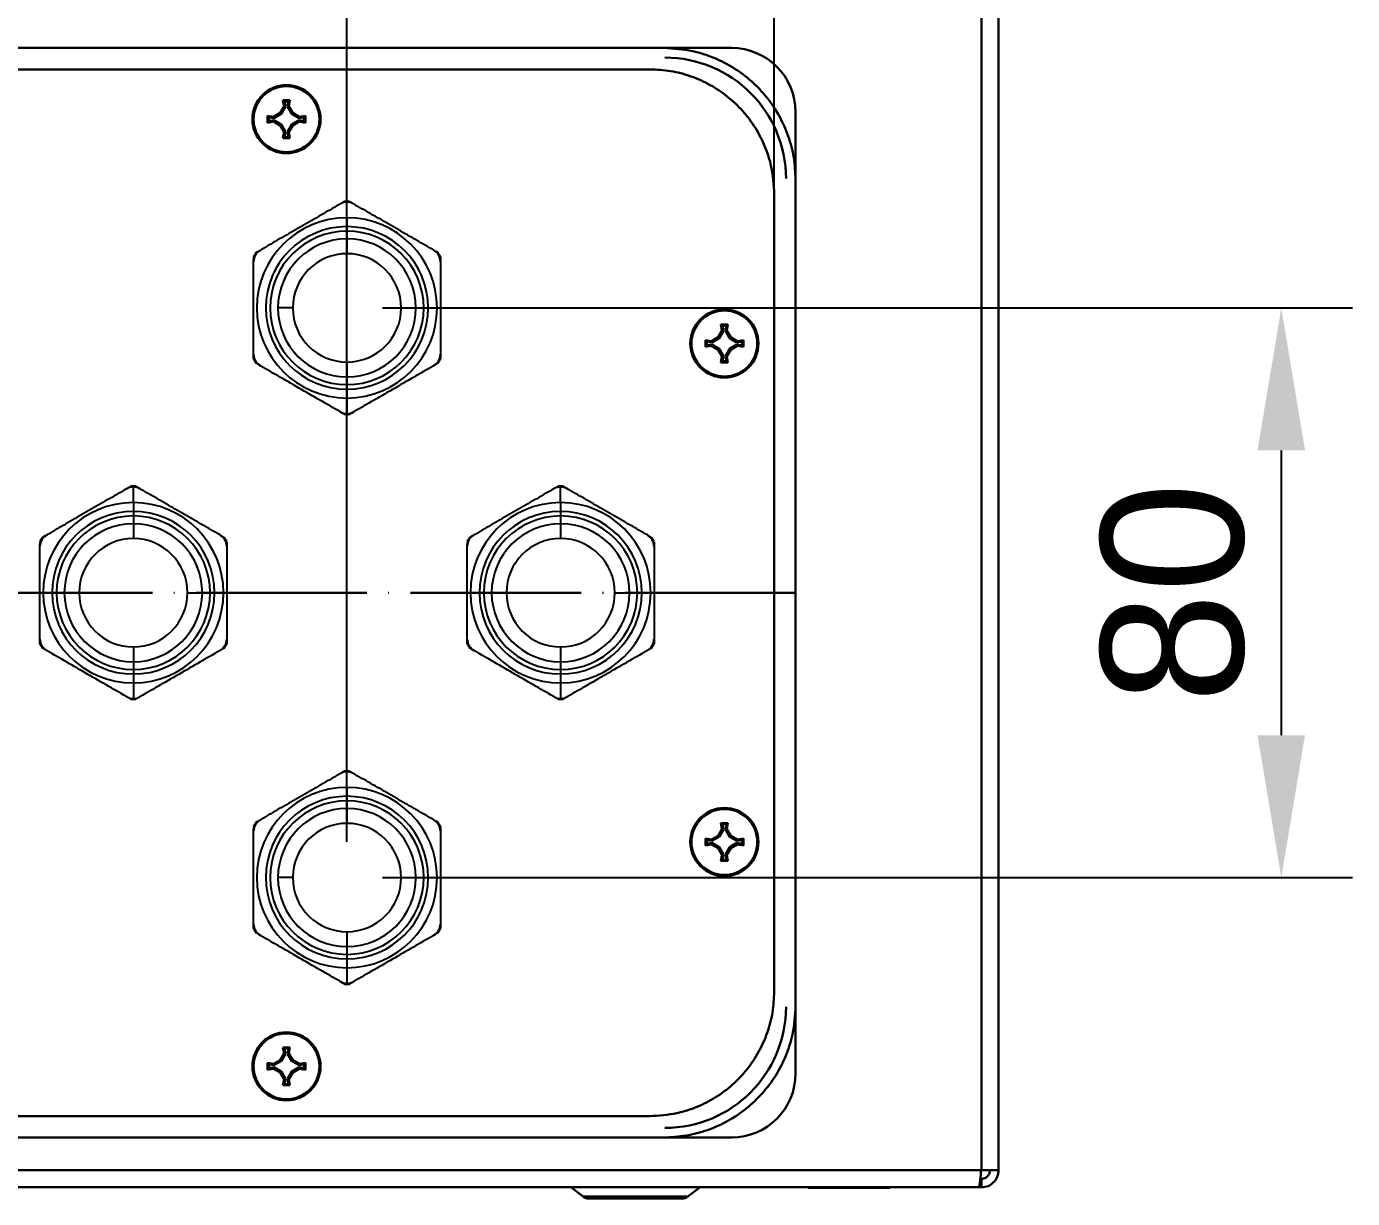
# Model space of a CAD drawing. Header units: millimetres. Extents: x 0 to 53000, y -591 to 24400.
# Drawn here: x 21236.9 to 21423.1, y 1921.4 to 2086 of the extents above; entities that cross this region are included whole.
import ezdxf

# ---------------------------------------------------------------- set-up
doc = ezdxf.new("R2010")
doc.units = ezdxf.units.MM
doc.linetypes.add('ACAD_ISO04W100', pattern=[30, 24, -3, 0, -3])
for name, color, linetype in [('MAIN-1', 7, 'Continuous'), ('MAIN-2', 7, 'Continuous'), ('размеры', 3, 'Continuous')]:
    doc.layers.add(name, color=color, linetype=linetype)
doc.layers.add('Осевые центральные', color=5, linetype='ACAD_ISO04W100', lineweight=30)
doc.layers.add('Основная', color=7, linetype='Continuous', lineweight=30)
doc.styles.get("Standard").update_dxf_attribs({"font": 'arial.ttf'})
doc.dimstyles.new('ISO2', dxfattribs={"dimtxt": 20, "dimasz": 20, "dimexe": 10, "dimexo": 5, "dimgap": 5, "dimtad": 1, "dimdec": 4, "dimdsep": 46, "dimlunit": 6, "dimtxsty": 'Standard', "dimcen": 20, "dimadec": 0, "dimazin": 0, "dimtfac": 1, "dimtdec": 4, "dimtmove": 0, "dimatfit": 3, "dimfxl": 1, "dimtolj": 1, "dimtzin": 0, "dimarcsym": 0})

# ---------------------------------------------------------------- blocks, each defined once
blk = doc.blocks.new('*U186')
at = {"layer": 'MAIN-1'}
for p, q in [((-0.35, 14.95), (-0.64, 14.78)), ((0, 12.66), (0, 14.95)), ((0.35, 14.95), (0.52, 14.85)), ((-3.35, 13.21), (-3.66, 13.03)), ((-3.04, 13.39), (-3.35, 13.21)), ((-2.73, 13.57), (-3.04, 13.39)), ((-2.43, 13.74), (-2.73, 13.57)), ((-2.12, 13.92), (-2.43, 13.74)), ((-1.82, 14.09), (-2.12, 13.92)), ((-1.52, 14.27), (-1.82, 14.09)), ((-1.22, 14.44), (-1.52, 14.27)), ((-0.93, 14.61), (-1.22, 14.44)), ((-0.64, 14.78), (-0.93, 14.61)), ((0.52, 14.85), (0.69, 14.75)), ((0.69, 14.75), (0.87, 14.65)), ((0.87, 14.65), (1.04, 14.54)), ((1.04, 14.54), (1.22, 14.44)), ((1.22, 14.44), (1.39, 14.34)), ((1.39, 14.34), (1.57, 14.24)), ((1.57, 14.24), (1.61, 14.22)), ((1.61, 14.22), (1.64, 14.2)), ((1.64, 14.2), (1.67, 14.18)), ((1.67, 14.18), (1.7, 14.16)), ((1.7, 14.16), (1.74, 14.14)), ((1.74, 14.14), (1.77, 14.12)), ((1.77, 14.12), (1.8, 14.11)), ((2.1, 13.93), (1.8, 14.11)), ((2.41, 13.75), (2.1, 13.93)), ((2.72, 13.58), (2.41, 13.75)), ((3.03, 13.4), (2.72, 13.58)), ((3.34, 13.22), (3.03, 13.4)), ((3.65, 13.04), (3.34, 13.22)), ((3.97, 12.86), (3.65, 13.04)), ((-6.57, 11.35), (-6.9, 11.16)), ((-6.24, 11.54), (-6.57, 11.35)), ((-5.92, 11.73), (-6.24, 11.54)), ((-5.59, 11.92), (-5.92, 11.73)), ((-5.26, 12.11), (-5.59, 11.92)), ((-4.94, 12.29), (-5.26, 12.11)), ((-4.62, 12.48), (-4.94, 12.29)), ((-4.3, 12.67), (-4.62, 12.48)), ((-3.98, 12.85), (-4.3, 12.67)), ((-3.66, 13.03), (-3.98, 12.85)), ((0, 12.66), (0, 7.61)), ((4.28, 12.67), (3.97, 12.86)), ((4.6, 12.49), (4.28, 12.67)), ((4.92, 12.3), (4.6, 12.49)), ((5.24, 12.12), (4.92, 12.3)), ((5.57, 11.93), (5.24, 12.12)), ((5.89, 11.74), (5.57, 11.93)), ((6.22, 11.56), (5.89, 11.74)), ((6.55, 11.37), (6.22, 11.56)), ((6.87, 11.18), (6.55, 11.37)), ((7.2, 10.99), (6.87, 11.18)), ((-10.09, 9.32), (-10.4, 9.14)), ((-9.78, 9.5), (-10.09, 9.32)), ((-9.47, 9.68), (-9.78, 9.5)), ((-9.15, 9.86), (-9.47, 9.68)), ((-8.83, 10.05), (-9.15, 9.86)), ((-8.51, 10.23), (-8.83, 10.05)), ((-8.19, 10.41), (-8.51, 10.23)), ((-7.87, 10.6), (-8.19, 10.41)), ((-7.55, 10.79), (-7.87, 10.6)), ((-7.22, 10.97), (-7.55, 10.79)), ((-6.9, 11.16), (-7.22, 10.97)), ((7.53, 10.8), (7.2, 10.99)), ((7.85, 10.61), (7.53, 10.8)), ((8.18, 10.42), (7.85, 10.61)), ((8.5, 10.24), (8.18, 10.42)), ((8.82, 10.05), (8.5, 10.24)), ((9.14, 9.87), (8.82, 10.05)), ((9.45, 9.69), (9.14, 9.87)), ((9.77, 9.51), (9.45, 9.69)), ((10.08, 9.33), (9.77, 9.51)), ((10.38, 9.15), (10.08, 9.33)), ((-12.77, 7.77), (-12.6, 7.87)), ((-12.6, 7.87), (-12.42, 7.97)), ((-12.42, 7.97), (-12.25, 8.07)), ((-12.25, 8.07), (-12.07, 8.17)), ((-12.07, 8.17), (-11.9, 8.28)), ((-11.9, 8.28), (-11.72, 8.38)), ((-11.72, 8.38), (-11.54, 8.48)), ((-11.54, 8.48), (-11.51, 8.5)), ((-11.51, 8.5), (-11.48, 8.52)), ((-11.48, 8.52), (-11.45, 8.54)), ((-11.45, 8.54), (-11.41, 8.56)), ((-11.41, 8.56), (-11.38, 8.58)), ((-11.38, 8.58), (-11.35, 8.59)), ((-11.35, 8.59), (-11.31, 8.61)), ((-11.01, 8.79), (-11.31, 8.61)), ((-10.71, 8.96), (-11.01, 8.79)), ((-10.4, 9.14), (-10.71, 8.96)), ((10.69, 8.97), (10.38, 9.15)), ((10.99, 8.8), (10.69, 8.97)), ((11.3, 8.62), (10.99, 8.8)), ((11.6, 8.45), (11.3, 8.62)), ((11.89, 8.28), (11.6, 8.45)), ((12.19, 8.11), (11.89, 8.28)), ((12.48, 7.94), (12.19, 8.11)), ((12.77, 7.77), (12.48, 7.94)), ((-13.12, 7.17), (-13.12, 7.12)), ((-13.12, 7.12), (-13.12, 7.06)), ((-13.12, 7.06), (-13.12, 7.01)), ((-13.12, 7.01), (-13.12, 6.95)), ((-13.12, 6.95), (-13.12, 6.9)), ((-13.12, 6.9), (-13.12, 6.84)), ((-13.12, 6.84), (-13.12, 6.78)), ((-13.12, 6.75), (-13.12, 6.78)), ((-13.12, 6.71), (-13.12, 6.75)), ((-13.12, 6.67), (-13.12, 6.71)), ((-13.12, 6.63), (-13.12, 6.67)), ((-13.12, 6.59), (-13.12, 6.63)), ((-13.12, 6.56), (-13.12, 6.59)), ((-13.12, 6.52), (-13.12, 6.56)), ((-13.12, 6.15), (-13.12, 6.52)), ((-13.12, 5.78), (-13.12, 6.15)), ((-13.12, 5.4), (-13.12, 5.78)), ((13.12, 7.17), (13.12, 6.81)), ((13.12, 6.81), (13.12, 6.44)), ((13.12, 6.44), (13.12, 6.07)), ((13.12, 6.07), (13.12, 5.7)), ((13.12, 5.7), (13.12, 5.32)), ((-13.12, 5.02), (-13.12, 5.4)), ((-13.12, 4.64), (-13.12, 5.02)), ((-13.12, 4.25), (-13.12, 4.64)), ((-13.12, 3.86), (-13.12, 4.25)), ((-13.12, 3.47), (-13.12, 3.86)), ((13.12, 5.32), (13.12, 4.94)), ((13.12, 4.94), (13.12, 4.56)), ((13.12, 4.56), (13.12, 4.17)), ((13.12, 4.17), (13.12, 3.79)), ((13.12, 3.79), (13.12, 3.39)), ((-13.12, 3.08), (-13.12, 3.47)), ((-13.12, 2.68), (-13.12, 3.08)), ((-13.12, 2.28), (-13.12, 2.68)), ((-13.12, 1.88), (-13.12, 2.28)), ((-13.12, 1.47), (-13.12, 1.88)), ((13.12, 3.39), (13.12, 3)), ((13.12, 3), (13.12, 2.6)), ((13.12, 2.6), (13.12, 2.2)), ((13.12, 2.2), (13.12, 1.8)), ((-13.12, 1.07), (-13.12, 1.47)), ((-13.12, 0.66), (-13.12, 1.07)), ((-13.12, 0.25), (-13.12, 0.66)), ((-13.12, -0.16), (-13.12, 0.25)), ((13.12, 1.8), (13.12, 1.39)), ((13.12, 1.39), (13.12, 0.98)), ((13.12, 0.98), (13.12, 0.57)), ((13.12, 0.57), (13.12, 0.16)), ((13.12, 0.16), (13.12, -0.25)), ((-13.12, -0.57), (-13.12, -0.16)), ((-13.12, -0.98), (-13.12, -0.57)), ((-13.12, -1.39), (-13.12, -0.98)), ((-13.12, -1.8), (-13.12, -1.39)), ((-13.12, -2.2), (-13.12, -1.8)), ((13.12, -0.25), (13.12, -0.66)), ((13.12, -0.66), (13.12, -1.07)), ((13.12, -1.07), (13.12, -1.47)), ((13.12, -1.47), (13.12, -1.88)), ((-13.12, -2.6), (-13.12, -2.2)), ((-13.12, -3), (-13.12, -2.6)), ((-13.12, -3.39), (-13.12, -3)), ((-13.12, -3.79), (-13.12, -3.39)), ((13.12, -1.88), (13.12, -2.28)), ((13.12, -2.28), (13.12, -2.68)), ((13.12, -2.68), (13.12, -3.08)), ((13.12, -3.08), (13.12, -3.47)), ((13.12, -3.47), (13.12, -3.86)), ((-13.12, -4.17), (-13.12, -3.79)), ((-13.12, -4.56), (-13.12, -4.17)), ((-13.12, -4.94), (-13.12, -4.56)), ((-13.12, -5.32), (-13.12, -4.94)), ((-13.12, -5.7), (-13.12, -5.32)), ((13.12, -3.86), (13.12, -4.25)), ((13.12, -4.25), (13.12, -4.64)), ((13.12, -4.64), (13.12, -5.02)), ((13.12, -5.02), (13.12, -5.4)), ((13.12, -5.4), (13.12, -5.78)), ((-13.12, -6.07), (-13.12, -5.7)), ((-13.12, -6.44), (-13.12, -6.07)), ((-13.12, -6.81), (-13.12, -6.44)), ((-13.12, -7.17), (-13.12, -6.81)), ((13.12, -5.78), (13.12, -6.15)), ((13.12, -6.15), (13.12, -6.52)), ((13.12, -6.52), (13.12, -6.56)), ((13.12, -6.56), (13.12, -6.59)), ((13.12, -6.59), (13.12, -6.63)), ((13.12, -6.63), (13.12, -6.67)), ((13.12, -6.67), (13.12, -6.71)), ((13.12, -6.71), (13.12, -6.75)), ((13.12, -6.75), (13.12, -6.78)), ((13.12, -6.78), (13.12, -6.84)), ((13.12, -6.84), (13.12, -6.9)), ((13.12, -6.9), (13.12, -6.95)), ((13.12, -6.95), (13.12, -7.01)), ((13.12, -7.01), (13.12, -7.06)), ((13.12, -7.06), (13.12, -7.12)), ((13.12, -7.12), (13.12, -7.17)), ((-12.44, -7.96), (-12.77, -7.77)), ((-12.11, -8.16), (-12.44, -7.96)), ((-11.77, -8.35), (-12.11, -8.16)), ((-11.43, -8.55), (-11.77, -8.35)), ((-11.08, -8.75), (-11.43, -8.55)), ((-10.74, -8.95), (-11.08, -8.75)), ((-10.39, -9.15), (-10.74, -8.95)), ((-10.03, -9.35), (-10.39, -9.15)), ((0, -7.61), (0, -12.66)), ((10.39, -9.15), (10.03, -9.35)), ((10.74, -8.95), (10.39, -9.15)), ((11.08, -8.75), (10.74, -8.95)), ((11.43, -8.55), (11.08, -8.75)), ((11.77, -8.35), (11.43, -8.55)), ((12.11, -8.16), (11.77, -8.35)), ((12.44, -7.96), (12.11, -8.16)), ((12.77, -7.77), (12.44, -7.96)), ((-9.68, -9.56), (-10.03, -9.35)), ((-9.32, -9.76), (-9.68, -9.56)), ((-8.96, -9.97), (-9.32, -9.76)), ((-8.6, -10.18), (-8.96, -9.97)), ((-8.23, -10.39), (-8.6, -10.18)), ((-7.86, -10.61), (-8.23, -10.39)), ((-7.49, -10.82), (-7.86, -10.61)), ((-7.12, -11.03), (-7.49, -10.82)), ((-6.75, -11.25), (-7.12, -11.03)), ((7.12, -11.03), (6.75, -11.25)), ((7.49, -10.82), (7.12, -11.03)), ((7.86, -10.61), (7.49, -10.82)), ((8.23, -10.39), (7.86, -10.61)), ((8.6, -10.18), (8.23, -10.39)), ((8.96, -9.97), (8.6, -10.18)), ((9.32, -9.76), (8.96, -9.97)), ((9.68, -9.56), (9.32, -9.76)), ((10.03, -9.35), (9.68, -9.56)), ((-6.37, -11.47), (-6.75, -11.25)), ((-6, -11.68), (-6.37, -11.47)), ((-5.62, -11.9), (-6, -11.68)), ((-5.25, -12.11), (-5.62, -11.9)), ((-4.89, -12.33), (-5.25, -12.11)), ((-4.52, -12.54), (-4.89, -12.33)), ((-4.16, -12.75), (-4.52, -12.54)), ((-3.8, -12.95), (-4.16, -12.75)), ((-3.44, -13.16), (-3.8, -12.95)), ((0, -12.66), (0, -14.95)), ((3.8, -12.95), (3.44, -13.16)), ((4.16, -12.75), (3.8, -12.95)), ((4.52, -12.54), (4.16, -12.75)), ((4.89, -12.33), (4.52, -12.54)), ((5.25, -12.11), (4.89, -12.33)), ((5.62, -11.9), (5.25, -12.11)), ((6, -11.68), (5.62, -11.9)), ((6.37, -11.47), (6, -11.68)), ((6.75, -11.25), (6.37, -11.47)), ((-3.08, -13.37), (-3.44, -13.16)), ((-2.73, -13.57), (-3.08, -13.37)), ((-2.38, -13.77), (-2.73, -13.57)), ((-2.03, -13.97), (-2.38, -13.77)), ((-1.69, -14.17), (-2.03, -13.97)), ((-1.35, -14.37), (-1.69, -14.17)), ((-1.01, -14.56), (-1.35, -14.37)), ((-0.68, -14.76), (-1.01, -14.56)), ((-0.35, -14.95), (-0.68, -14.76)), ((0.68, -14.76), (0.35, -14.95)), ((1.01, -14.56), (0.68, -14.76)), ((1.35, -14.37), (1.01, -14.56)), ((1.69, -14.17), (1.35, -14.37)), ((2.03, -13.97), (1.69, -14.17)), ((2.38, -13.77), (2.03, -13.97)), ((2.73, -13.57), (2.38, -13.77)), ((3.08, -13.37), (2.73, -13.57)), ((3.44, -13.16), (3.08, -13.37))]:
    blk.add_line(p, q, dxfattribs=at)
for radius, start, end in [(14.95, 90, 91.3251), (14.95, 88.6749, 90), (12.66, 90, 270), (12.66, 270, 90), (14.95, 148.6749, 151.325), (7.61, 90, 180), (7.61, 0, 90), (14.95, 28.675, 31.3251), (7.61, 180, 270), (7.61, 270, 0), (14.95, 208.6749, 211.3251), (14.95, 328.6749, 331.3251), (14.95, 268.6749, 270), (14.95, 270, 271.3251)]:
    blk.add_arc((0, 0), radius, start, end, dxfattribs=at)
at = {"layer": 'MAIN-2'}
for p, q in [((-0.35, 14.95), (-0.35, 14.95)), ((0.35, 14.95), (0.35, 14.95)), ((-0.91, 14.62), (-0.91, 14.62)), ((0.91, 14.62), (0.91, 14.62)), ((0, 12.66), (0, 12.66)), ((0, 11.41), (0, 11.41)), ((0, 10.78), (0, 10.78)), ((0, 9.69), (0, 9.69)), ((-12.77, 7.77), (-12.77, 7.77)), ((-12.2, 8.1), (-12.2, 8.1)), ((12.2, 8.1), (12.2, 8.1)), ((12.77, 7.77), (12.77, 7.77)), ((-13.12, 7.17), (-13.12, 7.17)), ((-13.12, 6.52), (-13.12, 6.52)), ((13.12, 7.17), (13.12, 7.17)), ((13.12, 6.52), (13.12, 6.52)), ((-7.61, 0), (-9.69, 0)), ((7.61, 0), (9.69, 0)), ((-13.12, -6.52), (-13.12, -6.52)), ((-13.12, -7.17), (-13.12, -7.17)), ((13.12, -6.52), (13.12, -6.52)), ((13.12, -7.17), (13.12, -7.17)), ((-12.77, -7.77), (-12.77, -7.77)), ((-12.2, -8.1), (-12.2, -8.1)), ((12.2, -8.1), (12.2, -8.1)), ((12.77, -7.77), (12.77, -7.77)), ((0, -9.69), (0, -9.69)), ((0, -10.78), (0, -10.78)), ((0, -11.41), (0, -11.41)), ((0, -12.66), (0, -12.66)), ((-0.91, -14.62), (-0.91, -14.62)), ((0.91, -14.62), (0.91, -14.62)), ((-0.35, -14.95), (-0.35, -14.95)), ((0.35, -14.95), (0.35, -14.95))]:
    blk.add_line(p, q, dxfattribs=at)
for centre, radius, start, end in [((0, 13.04), 1.82, 90, 120), ((0, 13.04), 1.82, 60, 90), ((0, 0), 11.41, 90, 270), ((0, 0), 11.41, 270, 90), ((0, 0), 10.78, 90, 270), ((0, 0), 9.69, 90, 180), ((0, 0), 10.78, 270, 90), ((0, 0), 9.69, 0, 90), ((-11.29, 6.52), 1.82, 120, 180), ((11.29, 6.52), 1.82, 0, 60), ((0, 0), 9.69, 180, 270), ((0, 0), 9.69, 270, 0), ((-11.29, -6.52), 1.82, 180, 240), ((11.29, -6.52), 1.82, 300, 0), ((0, -13.04), 1.82, 240, 270), ((0, -13.04), 1.82, 270, 300)]:
    blk.add_arc(centre, radius, start, end, dxfattribs=at)
blk = doc.blocks.new('*U185')
at = {"layer": 'Основная', "color": 0, "linetype": 'ByBlock', "lineweight": -2, "transparency": 16777216}
for p in [(420, 80), (420, 0)]:
    blk.add_blockref('*U186', p, dxfattribs=at)
blk = doc.blocks.new('*U188')
at = {"layer": 'MAIN-1'}
for p, q in [((-0.35, 14.95), (-0.64, 14.78)), ((0, 12.66), (0, 14.95)), ((0.35, 14.95), (0.52, 14.85)), ((-3.35, 13.21), (-3.66, 13.03)), ((-3.04, 13.39), (-3.35, 13.21)), ((-2.73, 13.57), (-3.04, 13.39)), ((-2.43, 13.74), (-2.73, 13.57)), ((-2.12, 13.92), (-2.43, 13.74)), ((-1.82, 14.09), (-2.12, 13.92)), ((-1.52, 14.27), (-1.82, 14.09)), ((-1.22, 14.44), (-1.52, 14.27)), ((-0.93, 14.61), (-1.22, 14.44)), ((-0.64, 14.78), (-0.93, 14.61)), ((0.52, 14.85), (0.69, 14.75)), ((0.69, 14.75), (0.87, 14.65)), ((0.87, 14.65), (1.04, 14.54)), ((1.04, 14.54), (1.22, 14.44)), ((1.22, 14.44), (1.39, 14.34)), ((1.39, 14.34), (1.57, 14.24)), ((1.57, 14.24), (1.61, 14.22)), ((1.61, 14.22), (1.64, 14.2)), ((1.64, 14.2), (1.67, 14.18)), ((1.67, 14.18), (1.7, 14.16)), ((1.7, 14.16), (1.74, 14.14)), ((1.74, 14.14), (1.77, 14.12)), ((1.77, 14.12), (1.8, 14.11)), ((2.1, 13.93), (1.8, 14.11)), ((2.41, 13.75), (2.1, 13.93)), ((2.72, 13.58), (2.41, 13.75)), ((3.03, 13.4), (2.72, 13.58)), ((3.34, 13.22), (3.03, 13.4)), ((3.65, 13.04), (3.34, 13.22)), ((3.97, 12.86), (3.65, 13.04)), ((-6.57, 11.35), (-6.9, 11.16)), ((-6.24, 11.54), (-6.57, 11.35)), ((-5.92, 11.73), (-6.24, 11.54)), ((-5.59, 11.92), (-5.92, 11.73)), ((-5.26, 12.11), (-5.59, 11.92)), ((-4.94, 12.29), (-5.26, 12.11)), ((-4.62, 12.48), (-4.94, 12.29)), ((-4.3, 12.67), (-4.62, 12.48)), ((-3.98, 12.85), (-4.3, 12.67)), ((-3.66, 13.03), (-3.98, 12.85)), ((0, 12.66), (0, 7.61)), ((4.28, 12.67), (3.97, 12.86)), ((4.6, 12.49), (4.28, 12.67)), ((4.92, 12.3), (4.6, 12.49)), ((5.24, 12.12), (4.92, 12.3)), ((5.57, 11.93), (5.24, 12.12)), ((5.89, 11.74), (5.57, 11.93)), ((6.22, 11.56), (5.89, 11.74)), ((6.55, 11.37), (6.22, 11.56)), ((6.87, 11.18), (6.55, 11.37)), ((7.2, 10.99), (6.87, 11.18)), ((-10.09, 9.32), (-10.4, 9.14)), ((-9.78, 9.5), (-10.09, 9.32)), ((-9.47, 9.68), (-9.78, 9.5)), ((-9.15, 9.86), (-9.47, 9.68)), ((-8.83, 10.05), (-9.15, 9.86)), ((-8.51, 10.23), (-8.83, 10.05)), ((-8.19, 10.41), (-8.51, 10.23)), ((-7.87, 10.6), (-8.19, 10.41)), ((-7.55, 10.79), (-7.87, 10.6)), ((-7.22, 10.97), (-7.55, 10.79)), ((-6.9, 11.16), (-7.22, 10.97)), ((7.53, 10.8), (7.2, 10.99)), ((7.85, 10.61), (7.53, 10.8)), ((8.18, 10.42), (7.85, 10.61)), ((8.5, 10.24), (8.18, 10.42)), ((8.82, 10.05), (8.5, 10.24)), ((9.14, 9.87), (8.82, 10.05)), ((9.45, 9.69), (9.14, 9.87)), ((9.77, 9.51), (9.45, 9.69)), ((10.08, 9.33), (9.77, 9.51)), ((10.38, 9.15), (10.08, 9.33)), ((-12.77, 7.77), (-12.6, 7.87)), ((-12.6, 7.87), (-12.42, 7.97)), ((-12.42, 7.97), (-12.25, 8.07)), ((-12.25, 8.07), (-12.07, 8.17)), ((-12.07, 8.17), (-11.9, 8.28)), ((-11.9, 8.28), (-11.72, 8.38)), ((-11.72, 8.38), (-11.54, 8.48)), ((-11.54, 8.48), (-11.51, 8.5)), ((-11.51, 8.5), (-11.48, 8.52)), ((-11.48, 8.52), (-11.45, 8.54)), ((-11.45, 8.54), (-11.41, 8.56)), ((-11.41, 8.56), (-11.38, 8.58)), ((-11.38, 8.58), (-11.35, 8.59)), ((-11.35, 8.59), (-11.31, 8.61)), ((-11.01, 8.79), (-11.31, 8.61)), ((-10.71, 8.96), (-11.01, 8.79)), ((-10.4, 9.14), (-10.71, 8.96)), ((10.69, 8.97), (10.38, 9.15)), ((10.99, 8.8), (10.69, 8.97)), ((11.3, 8.62), (10.99, 8.8)), ((11.6, 8.45), (11.3, 8.62)), ((11.89, 8.28), (11.6, 8.45)), ((12.19, 8.11), (11.89, 8.28)), ((12.48, 7.94), (12.19, 8.11)), ((12.77, 7.77), (12.48, 7.94)), ((-13.12, 7.17), (-13.12, 7.12)), ((-13.12, 7.12), (-13.12, 7.06)), ((-13.12, 7.06), (-13.12, 7.01)), ((-13.12, 7.01), (-13.12, 6.95)), ((-13.12, 6.95), (-13.12, 6.9)), ((-13.12, 6.9), (-13.12, 6.84)), ((-13.12, 6.84), (-13.12, 6.78)), ((-13.12, 6.75), (-13.12, 6.78)), ((-13.12, 6.71), (-13.12, 6.75)), ((-13.12, 6.67), (-13.12, 6.71)), ((-13.12, 6.63), (-13.12, 6.67)), ((-13.12, 6.59), (-13.12, 6.63)), ((-13.12, 6.56), (-13.12, 6.59)), ((-13.12, 6.52), (-13.12, 6.56)), ((-13.12, 6.15), (-13.12, 6.52)), ((-13.12, 5.78), (-13.12, 6.15)), ((-13.12, 5.4), (-13.12, 5.78)), ((13.12, 7.17), (13.12, 6.81)), ((13.12, 6.81), (13.12, 6.44)), ((13.12, 6.44), (13.12, 6.07)), ((13.12, 6.07), (13.12, 5.7)), ((13.12, 5.7), (13.12, 5.32)), ((-13.12, 5.02), (-13.12, 5.4)), ((-13.12, 4.64), (-13.12, 5.02)), ((-13.12, 4.25), (-13.12, 4.64)), ((-13.12, 3.86), (-13.12, 4.25)), ((-13.12, 3.47), (-13.12, 3.86)), ((13.12, 5.32), (13.12, 4.94)), ((13.12, 4.94), (13.12, 4.56)), ((13.12, 4.56), (13.12, 4.17)), ((13.12, 4.17), (13.12, 3.79)), ((13.12, 3.79), (13.12, 3.39)), ((-13.12, 3.08), (-13.12, 3.47)), ((-13.12, 2.68), (-13.12, 3.08)), ((-13.12, 2.28), (-13.12, 2.68)), ((-13.12, 1.88), (-13.12, 2.28)), ((-13.12, 1.47), (-13.12, 1.88)), ((13.12, 3.39), (13.12, 3)), ((13.12, 3), (13.12, 2.6)), ((13.12, 2.6), (13.12, 2.2)), ((13.12, 2.2), (13.12, 1.8)), ((-13.12, 1.07), (-13.12, 1.47)), ((-13.12, 0.66), (-13.12, 1.07)), ((-13.12, 0.25), (-13.12, 0.66)), ((-13.12, -0.16), (-13.12, 0.25)), ((13.12, 1.8), (13.12, 1.39)), ((13.12, 1.39), (13.12, 0.98)), ((13.12, 0.98), (13.12, 0.57)), ((13.12, 0.57), (13.12, 0.16)), ((13.12, 0.16), (13.12, -0.25)), ((-13.12, -0.57), (-13.12, -0.16)), ((-13.12, -0.98), (-13.12, -0.57)), ((-13.12, -1.39), (-13.12, -0.98)), ((-13.12, -1.8), (-13.12, -1.39)), ((-13.12, -2.2), (-13.12, -1.8)), ((13.12, -0.25), (13.12, -0.66)), ((13.12, -0.66), (13.12, -1.07)), ((13.12, -1.07), (13.12, -1.47)), ((13.12, -1.47), (13.12, -1.88)), ((-13.12, -2.6), (-13.12, -2.2)), ((-13.12, -3), (-13.12, -2.6)), ((-13.12, -3.39), (-13.12, -3)), ((-13.12, -3.79), (-13.12, -3.39)), ((13.12, -1.88), (13.12, -2.28)), ((13.12, -2.28), (13.12, -2.68)), ((13.12, -2.68), (13.12, -3.08)), ((13.12, -3.08), (13.12, -3.47)), ((13.12, -3.47), (13.12, -3.86)), ((-13.12, -4.17), (-13.12, -3.79)), ((-13.12, -4.56), (-13.12, -4.17)), ((-13.12, -4.94), (-13.12, -4.56)), ((-13.12, -5.32), (-13.12, -4.94)), ((-13.12, -5.7), (-13.12, -5.32)), ((13.12, -3.86), (13.12, -4.25)), ((13.12, -4.25), (13.12, -4.64)), ((13.12, -4.64), (13.12, -5.02)), ((13.12, -5.02), (13.12, -5.4)), ((13.12, -5.4), (13.12, -5.78)), ((-13.12, -6.07), (-13.12, -5.7)), ((-13.12, -6.44), (-13.12, -6.07)), ((-13.12, -6.81), (-13.12, -6.44)), ((-13.12, -7.17), (-13.12, -6.81)), ((13.12, -5.78), (13.12, -6.15)), ((13.12, -6.15), (13.12, -6.52)), ((13.12, -6.52), (13.12, -6.56)), ((13.12, -6.56), (13.12, -6.59)), ((13.12, -6.59), (13.12, -6.63)), ((13.12, -6.63), (13.12, -6.67)), ((13.12, -6.67), (13.12, -6.71)), ((13.12, -6.71), (13.12, -6.75)), ((13.12, -6.75), (13.12, -6.78)), ((13.12, -6.78), (13.12, -6.84)), ((13.12, -6.84), (13.12, -6.9)), ((13.12, -6.9), (13.12, -6.95)), ((13.12, -6.95), (13.12, -7.01)), ((13.12, -7.01), (13.12, -7.06)), ((13.12, -7.06), (13.12, -7.12)), ((13.12, -7.12), (13.12, -7.17)), ((-12.44, -7.96), (-12.77, -7.77)), ((-12.11, -8.16), (-12.44, -7.96)), ((-11.77, -8.35), (-12.11, -8.16)), ((-11.43, -8.55), (-11.77, -8.35)), ((-11.08, -8.75), (-11.43, -8.55)), ((-10.74, -8.95), (-11.08, -8.75)), ((-10.39, -9.15), (-10.74, -8.95)), ((-10.03, -9.35), (-10.39, -9.15)), ((0, -7.61), (0, -12.66)), ((10.39, -9.15), (10.03, -9.35)), ((10.74, -8.95), (10.39, -9.15)), ((11.08, -8.75), (10.74, -8.95)), ((11.43, -8.55), (11.08, -8.75)), ((11.77, -8.35), (11.43, -8.55)), ((12.11, -8.16), (11.77, -8.35)), ((12.44, -7.96), (12.11, -8.16)), ((12.77, -7.77), (12.44, -7.96)), ((-9.68, -9.56), (-10.03, -9.35)), ((-9.32, -9.76), (-9.68, -9.56)), ((-8.96, -9.97), (-9.32, -9.76)), ((-8.6, -10.18), (-8.96, -9.97)), ((-8.23, -10.39), (-8.6, -10.18)), ((-7.86, -10.61), (-8.23, -10.39)), ((-7.49, -10.82), (-7.86, -10.61)), ((-7.12, -11.03), (-7.49, -10.82)), ((-6.75, -11.25), (-7.12, -11.03)), ((7.12, -11.03), (6.75, -11.25)), ((7.49, -10.82), (7.12, -11.03)), ((7.86, -10.61), (7.49, -10.82)), ((8.23, -10.39), (7.86, -10.61)), ((8.6, -10.18), (8.23, -10.39)), ((8.96, -9.97), (8.6, -10.18)), ((9.32, -9.76), (8.96, -9.97)), ((9.68, -9.56), (9.32, -9.76)), ((10.03, -9.35), (9.68, -9.56)), ((-6.37, -11.47), (-6.75, -11.25)), ((-6, -11.68), (-6.37, -11.47)), ((-5.62, -11.9), (-6, -11.68)), ((-5.25, -12.11), (-5.62, -11.9)), ((-4.89, -12.33), (-5.25, -12.11)), ((-4.52, -12.54), (-4.89, -12.33)), ((-4.16, -12.75), (-4.52, -12.54)), ((-3.8, -12.95), (-4.16, -12.75)), ((-3.44, -13.16), (-3.8, -12.95)), ((0, -12.66), (0, -14.95)), ((3.8, -12.95), (3.44, -13.16)), ((4.16, -12.75), (3.8, -12.95)), ((4.52, -12.54), (4.16, -12.75)), ((4.89, -12.33), (4.52, -12.54)), ((5.25, -12.11), (4.89, -12.33)), ((5.62, -11.9), (5.25, -12.11)), ((6, -11.68), (5.62, -11.9)), ((6.37, -11.47), (6, -11.68)), ((6.75, -11.25), (6.37, -11.47)), ((-3.08, -13.37), (-3.44, -13.16)), ((-2.73, -13.57), (-3.08, -13.37)), ((-2.38, -13.77), (-2.73, -13.57)), ((-2.03, -13.97), (-2.38, -13.77)), ((-1.69, -14.17), (-2.03, -13.97)), ((-1.35, -14.37), (-1.69, -14.17)), ((-1.01, -14.56), (-1.35, -14.37)), ((-0.68, -14.76), (-1.01, -14.56)), ((-0.35, -14.95), (-0.68, -14.76)), ((0.68, -14.76), (0.35, -14.95)), ((1.01, -14.56), (0.68, -14.76)), ((1.35, -14.37), (1.01, -14.56)), ((1.69, -14.17), (1.35, -14.37)), ((2.03, -13.97), (1.69, -14.17)), ((2.38, -13.77), (2.03, -13.97)), ((2.73, -13.57), (2.38, -13.77)), ((3.08, -13.37), (2.73, -13.57)), ((3.44, -13.16), (3.08, -13.37))]:
    blk.add_line(p, q, dxfattribs=at)
for radius, start, end in [(14.95, 90, 91.3251), (14.95, 88.6749, 90), (12.66, 90, 270), (12.66, 270, 90), (14.95, 148.6749, 151.325), (7.61, 90, 180), (7.61, 0, 90), (14.95, 28.675, 31.3251), (7.61, 180, 270), (7.61, 270, 0), (14.95, 208.6749, 211.3251), (14.95, 328.6749, 331.3251), (14.95, 268.6749, 270), (14.95, 270, 271.3251)]:
    blk.add_arc((0, 0), radius, start, end, dxfattribs=at)
at = {"layer": 'MAIN-2'}
for p, q in [((-0.35, 14.95), (-0.35, 14.95)), ((0.35, 14.95), (0.35, 14.95)), ((-0.91, 14.62), (-0.91, 14.62)), ((0.91, 14.62), (0.91, 14.62)), ((0, 12.66), (0, 12.66)), ((0, 11.41), (0, 11.41)), ((0, 10.78), (0, 10.78)), ((0, 9.69), (0, 9.69)), ((-12.77, 7.77), (-12.77, 7.77)), ((-12.2, 8.1), (-12.2, 8.1)), ((12.2, 8.1), (12.2, 8.1)), ((12.77, 7.77), (12.77, 7.77)), ((-13.12, 7.17), (-13.12, 7.17)), ((-13.12, 6.52), (-13.12, 6.52)), ((13.12, 7.17), (13.12, 7.17)), ((13.12, 6.52), (13.12, 6.52)), ((-7.61, 0), (-9.69, 0)), ((7.61, 0), (9.69, 0)), ((-13.12, -6.52), (-13.12, -6.52)), ((-13.12, -7.17), (-13.12, -7.17)), ((13.12, -6.52), (13.12, -6.52)), ((13.12, -7.17), (13.12, -7.17)), ((-12.77, -7.77), (-12.77, -7.77)), ((-12.2, -8.1), (-12.2, -8.1)), ((12.2, -8.1), (12.2, -8.1)), ((12.77, -7.77), (12.77, -7.77)), ((0, -9.69), (0, -9.69)), ((0, -10.78), (0, -10.78)), ((0, -11.41), (0, -11.41)), ((0, -12.66), (0, -12.66)), ((-0.91, -14.62), (-0.91, -14.62)), ((0.91, -14.62), (0.91, -14.62)), ((-0.35, -14.95), (-0.35, -14.95)), ((0.35, -14.95), (0.35, -14.95))]:
    blk.add_line(p, q, dxfattribs=at)
for centre, radius, start, end in [((0, 13.04), 1.82, 90, 120), ((0, 13.04), 1.82, 60, 90), ((0, 0), 11.41, 90, 270), ((0, 0), 11.41, 270, 90), ((0, 0), 10.78, 90, 270), ((0, 0), 9.69, 90, 180), ((0, 0), 10.78, 270, 90), ((0, 0), 9.69, 0, 90), ((-11.29, 6.52), 1.82, 120, 180), ((11.29, 6.52), 1.82, 0, 60), ((0, 0), 9.69, 180, 270), ((0, 0), 9.69, 270, 0), ((-11.29, -6.52), 1.82, 180, 240), ((11.29, -6.52), 1.82, 300, 0), ((0, -13.04), 1.82, 240, 270), ((0, -13.04), 1.82, 270, 300)]:
    blk.add_arc(centre, radius, start, end, dxfattribs=at)
blk = doc.blocks.new('*U187')
at = {"layer": 'Основная', "color": 0, "linetype": 'ByBlock', "lineweight": -2, "transparency": 16777216}
for p in [(420, 0), (480, 0)]:
    blk.add_blockref('*U188', p, dxfattribs=at)
blk = doc.blocks.new('*D260')
at = {"layer": 'Defpoints', "color": 0, "transparency": 16777216}
for p in [(21281.91, 2118.44), (21221.91, 1966.5), (21281.91, 1966.5)]:
    blk.add_point(p, dxfattribs=at)
at = {"layer": 'размеры', "color": 0, "lineweight": -2, "transparency": 16777216}
for p, q in [((21221.91, 1971.5), (21221.91, 2128.44)), ((21281.91, 1971.5), (21281.91, 2128.44)), ((21241.91, 2118.44), (21261.91, 2118.44))]:
    blk.add_line(p, q, dxfattribs=at)
at = {"layer": 'размеры', "color": 0, "transparency": 16777216}
for points in [[(21241.91, 2121.77), (21241.91, 2115.1), (21221.91, 2118.44)], [(21261.91, 2121.77), (21261.91, 2115.1), (21281.91, 2118.44)]]:
    blk.add_solid(points, dxfattribs=at)
at = {"layer": 'размеры', "color": 0, "transparency": 16777216, "insert": (21251.91, 2133.65), "char_height": 20, "attachment_point": 5}
blk.add_mtext('\\A1;60', dxfattribs=at)
blk = doc.blocks.new('*D261')
at = {"layer": 'Defpoints', "color": 0, "transparency": 16777216}
for p in [(21341.91, 2118.44), (21281.91, 1966.5), (21341.91, 1966.5)]:
    blk.add_point(p, dxfattribs=at)
at = {"layer": 'размеры', "color": 0, "lineweight": -2, "transparency": 16777216}
for p, q in [((21281.91, 1971.5), (21281.91, 2128.44)), ((21341.91, 1971.5), (21341.91, 2128.44)), ((21301.91, 2118.44), (21321.91, 2118.44))]:
    blk.add_line(p, q, dxfattribs=at)
at = {"layer": 'размеры', "color": 0, "transparency": 16777216}
for points in [[(21301.91, 2121.77), (21301.91, 2115.1), (21281.91, 2118.44)], [(21321.91, 2121.77), (21321.91, 2115.1), (21341.91, 2118.44)]]:
    blk.add_solid(points, dxfattribs=at)
at = {"layer": 'размеры', "color": 0, "transparency": 16777216, "insert": (21311.91, 2133.65), "char_height": 20, "attachment_point": 5}
blk.add_mtext('\\A1;60', dxfattribs=at)
blk = doc.blocks.new('*D265')
at = {"layer": 'Defpoints', "color": 0, "transparency": 16777216}
for p in [(21281.91, 2046.5), (21281.91, 1966.5), (21413.11, 1966.5)]:
    blk.add_point(p, dxfattribs=at)
at = {"layer": 'размеры', "color": 0, "lineweight": -2, "transparency": 16777216}
for p, q in [((21286.91, 2046.5), (21423.11, 2046.5)), ((21413.11, 2026.5), (21413.11, 1986.5)), ((21286.91, 1966.5), (21423.11, 1966.5))]:
    blk.add_line(p, q, dxfattribs=at)
at = {"layer": 'размеры', "color": 0, "transparency": 16777216}
for points in [[(21409.77, 2026.5), (21416.44, 2026.5), (21413.11, 2046.5)], [(21409.77, 1986.5), (21416.44, 1986.5), (21413.11, 1966.5)]]:
    blk.add_solid(points, dxfattribs=at)
at = {"layer": 'размеры', "color": 0, "transparency": 16777216, "insert": (21397.9, 2006.5), "char_height": 20, "attachment_point": 5, "rotation": 90}
blk.add_mtext('\\A1;80', dxfattribs=at)

msp = doc.modelspace()

# ---------------------------------------------------------------- linework, layer by layer
at = {"layer": 'Осевые центральные'}
msp.add_line((21344.91086, 2006.50331), (20801.91088, 2006.50331), dxfattribs=at)
at = {"layer": 'Основная', "linetype": 'Continuous'}
for p, q in [((21371.01087, 2195.60332), (21371.01087, 1925.40331)), ((21373.41088, 1925.40331), (21373.41088, 2195.60332)), ((21326.41086, 2083.00332), (20820.41088, 2083.00332)), ((21326.41086, 2083.00332), (21335.91086, 2083.00332)), ((20822.41089, 2080.00332), (21324.41086, 2080.00332)), ((21272.53011, 2073.88408), (21273.07056, 2074.80007)), ((21273.27253, 2074.76684), (21272.67768, 2073.73651)), ((21272.92122, 2075.66203), (21273.41088, 2075.66337)), ((21273.07056, 2074.80007), (21272.92122, 2075.66203)), ((21273.12729, 2075.49311), (21272.92122, 2075.66203)), ((21273.27253, 2074.76684), (21273.07056, 2074.80007)), ((21273.12729, 2075.49311), (21273.27253, 2074.76684)), ((21273.69446, 2075.49311), (21273.12729, 2075.49311)), ((21273.41088, 2075.66337), (21273.90051, 2075.66203)), ((21273.5492, 2074.76684), (21273.69446, 2075.49311)), ((21273.5492, 2074.76684), (21273.75119, 2074.80007)), ((21274.14407, 2073.73651), (21273.5492, 2074.76684)), ((21273.69446, 2075.49311), (21273.90051, 2075.66203)), ((21273.90051, 2075.66203), (21273.75119, 2074.80007)), ((21273.75119, 2074.80007), (21274.29164, 2073.88408)), ((21270.75215, 2073.49296), (21271.61411, 2073.34362)), ((21270.75215, 2072.51367), (21270.75215, 2073.49296)), ((21270.92109, 2073.2869), (21270.75215, 2073.49296)), ((21270.75215, 2072.51367), (21270.92109, 2072.71973)), ((21271.61411, 2072.66301), (21270.75215, 2072.51367)), ((21271.64735, 2073.14165), (21270.92109, 2073.2869)), ((21270.92109, 2073.2869), (21270.92109, 2072.71973)), ((21270.92109, 2072.71973), (21271.64735, 2072.86498)), ((21271.61411, 2073.34362), (21272.53011, 2073.88408)), ((21271.64735, 2073.14165), (21271.61411, 2073.34362)), ((21271.61411, 2072.66301), (21271.64735, 2072.86498)), ((21272.53011, 2072.12255), (21271.61411, 2072.66301)), ((21272.67768, 2073.73651), (21271.64735, 2073.14165)), ((21271.64735, 2072.86498), (21272.67768, 2072.27012)), ((21272.67768, 2073.73651), (21272.53011, 2073.88408)), ((21274.29164, 2073.88408), (21274.14407, 2073.73651)), ((21275.1744, 2073.14165), (21274.14407, 2073.73651)), ((21274.14407, 2072.27012), (21275.1744, 2072.86498)), ((21274.29164, 2073.88408), (21275.20763, 2073.34362)), ((21275.20763, 2072.66301), (21274.29164, 2072.12255)), ((21275.20763, 2073.34362), (21275.1744, 2073.14165)), ((21275.90067, 2073.2869), (21275.1744, 2073.14165)), ((21275.1744, 2072.86498), (21275.20763, 2072.66301)), ((21275.1744, 2072.86498), (21275.90067, 2072.71973)), ((21275.20763, 2073.34362), (21276.06959, 2073.49296)), ((21276.06959, 2072.51367), (21275.20763, 2072.66301)), ((21276.06959, 2073.49296), (21275.90067, 2073.2869)), ((21275.90067, 2072.71973), (21275.90067, 2073.2869)), ((21275.90067, 2072.71973), (21276.06959, 2072.51367)), ((21276.06959, 2073.49296), (21276.06959, 2072.51367)), ((21344.91086, 2064.50332), (21344.91086, 2074.00332)), ((21272.53011, 2072.12255), (21272.67768, 2072.27012)), ((21273.07056, 2071.20656), (21272.53011, 2072.12255)), ((21272.67768, 2072.27012), (21273.27253, 2071.23979)), ((21272.92122, 2070.3446), (21273.07056, 2071.20656)), ((21273.12729, 2070.51352), (21272.92122, 2070.3446)), ((21273.27253, 2071.23979), (21273.07056, 2071.20656)), ((21273.27253, 2071.23979), (21273.12729, 2070.51352)), ((21273.12729, 2070.51352), (21273.69446, 2070.51352)), ((21273.5492, 2071.23979), (21274.14407, 2072.27012)), ((21273.5492, 2071.23979), (21273.75119, 2071.20656)), ((21273.69446, 2070.51352), (21273.5492, 2071.23979)), ((21273.90051, 2070.3446), (21273.69446, 2070.51352)), ((21274.29164, 2072.12255), (21273.75119, 2071.20656)), ((21273.75119, 2071.20656), (21273.90051, 2070.3446)), ((21274.14407, 2072.27012), (21274.29164, 2072.12255)), ((21273.41088, 2070.34326), (21272.92122, 2070.3446)), ((21273.90051, 2070.3446), (21273.41088, 2070.34326)), ((21344.91086, 1948.50331), (21344.91086, 2064.50332)), ((21341.91087, 2062.50331), (21341.91087, 1950.50332)), ((21334.0301, 2042.38408), (21334.57056, 2043.30008)), ((21334.77253, 2043.26684), (21334.17768, 2042.23651)), ((21334.42122, 2044.16203), (21334.91087, 2044.16337)), ((21334.57056, 2043.30008), (21334.42122, 2044.16203)), ((21334.42122, 2044.16203), (21334.62728, 2043.99311)), ((21334.77253, 2043.26684), (21334.57056, 2043.30008)), ((21334.62728, 2043.99311), (21334.77253, 2043.26684)), ((21335.19447, 2043.99311), (21334.62728, 2043.99311)), ((21334.91087, 2044.16337), (21335.40053, 2044.16203)), ((21335.04922, 2043.26684), (21335.19447, 2043.99311)), ((21335.04922, 2043.26684), (21335.25119, 2043.30008)), ((21335.64407, 2042.23651), (21335.04922, 2043.26684)), ((21335.19447, 2043.99311), (21335.40053, 2044.16203)), ((21335.40053, 2044.16203), (21335.25119, 2043.30008)), ((21335.25119, 2043.30008), (21335.79165, 2042.38408)), ((21332.25215, 2041.99296), (21333.11412, 2041.84362)), ((21332.25215, 2041.01367), (21332.25215, 2041.99296)), ((21332.42107, 2041.7869), (21332.25215, 2041.99296)), ((21332.25215, 2041.01367), (21332.42107, 2041.21973)), ((21333.11412, 2041.16301), (21332.25215, 2041.01367)), ((21333.14735, 2041.64165), (21332.42107, 2041.7869)), ((21332.42107, 2041.7869), (21332.42107, 2041.21973)), ((21332.42107, 2041.21973), (21333.14735, 2041.36498)), ((21333.11412, 2041.84362), (21334.0301, 2042.38408)), ((21333.14735, 2041.64165), (21333.11412, 2041.84362)), ((21333.11412, 2041.16301), (21333.14735, 2041.36498)), ((21334.0301, 2040.62255), (21333.11412, 2041.16301)), ((21334.17768, 2042.23651), (21333.14735, 2041.64165)), ((21333.14735, 2041.36498), (21334.17768, 2040.77012)), ((21334.17768, 2042.23651), (21334.0301, 2042.38408)), ((21334.0301, 2040.62255), (21334.17768, 2040.77012)), ((21334.17768, 2040.77012), (21334.77253, 2039.73979)), ((21335.04922, 2039.73979), (21335.64407, 2040.77012)), ((21335.79165, 2042.38408), (21335.64407, 2042.23651)), ((21336.6744, 2041.64165), (21335.64407, 2042.23651)), ((21335.64407, 2040.77012), (21336.6744, 2041.36498)), ((21335.64407, 2040.77012), (21335.79165, 2040.62255)), ((21335.79165, 2042.38408), (21336.70763, 2041.84362)), ((21336.70763, 2041.16301), (21335.79165, 2040.62255)), ((21336.70763, 2041.84362), (21336.6744, 2041.64165)), ((21337.40068, 2041.7869), (21336.6744, 2041.64165)), ((21336.6744, 2041.36498), (21336.70763, 2041.16301)), ((21336.6744, 2041.36498), (21337.40068, 2041.21973)), ((21336.70763, 2041.84362), (21337.5696, 2041.99296)), ((21337.5696, 2041.01367), (21336.70763, 2041.16301)), ((21337.5696, 2041.99296), (21337.40068, 2041.7869)), ((21337.40068, 2041.21973), (21337.40068, 2041.7869)), ((21337.40068, 2041.21973), (21337.5696, 2041.01367)), ((21337.5696, 2041.99296), (21337.5696, 2041.01367)), ((21334.57056, 2039.70656), (21334.0301, 2040.62255)), ((21334.42122, 2038.8446), (21334.57056, 2039.70656)), ((21334.62728, 2039.01352), (21334.42122, 2038.8446)), ((21334.77253, 2039.73979), (21334.57056, 2039.70656)), ((21334.77253, 2039.73979), (21334.62728, 2039.01352)), ((21334.62728, 2039.01352), (21335.19447, 2039.01352)), ((21335.04922, 2039.73979), (21335.25119, 2039.70656)), ((21335.19447, 2039.01352), (21335.04922, 2039.73979)), ((21335.19447, 2039.01352), (21335.40053, 2038.8446)), ((21335.79165, 2040.62255), (21335.25119, 2039.70656)), ((21335.25119, 2039.70656), (21335.40053, 2038.8446)), ((21334.91087, 2038.84326), (21334.42122, 2038.8446)), ((21335.40053, 2038.8446), (21334.91087, 2038.84326)), ((21334.42122, 1974.16203), (21334.91087, 1974.16337)), ((21334.57056, 1973.30007), (21334.42122, 1974.16203)), ((21334.62728, 1973.9931), (21334.42122, 1974.16203)), ((21334.62728, 1973.9931), (21334.77253, 1973.26684)), ((21335.19447, 1973.9931), (21334.62728, 1973.9931)), ((21334.91087, 1974.16337), (21335.40053, 1974.16203)), ((21335.04922, 1973.26684), (21335.19447, 1973.9931)), ((21335.19447, 1973.9931), (21335.40053, 1974.16203)), ((21335.40053, 1974.16203), (21335.25119, 1973.30007)), ((21332.25215, 1971.99296), (21333.11412, 1971.84363)), ((21332.25215, 1971.01367), (21332.25215, 1971.99296)), ((21332.42107, 1971.7869), (21332.25215, 1971.99296)), ((21333.11412, 1971.84363), (21334.0301, 1972.38408)), ((21333.14735, 1971.64165), (21333.11412, 1971.84363)), ((21334.17768, 1972.23651), (21333.14735, 1971.64165)), ((21334.0301, 1972.38408), (21334.57056, 1973.30007)), ((21334.17768, 1972.23651), (21334.0301, 1972.38408)), ((21334.77253, 1973.26684), (21334.17768, 1972.23651)), ((21334.77253, 1973.26684), (21334.57056, 1973.30007)), ((21335.04922, 1973.26684), (21335.25119, 1973.30007)), ((21335.64407, 1972.23651), (21335.04922, 1973.26684)), ((21335.25119, 1973.30007), (21335.79165, 1972.38408)), ((21335.79165, 1972.38408), (21335.64407, 1972.23651)), ((21336.6744, 1971.64165), (21335.64407, 1972.23651)), ((21335.79165, 1972.38408), (21336.70763, 1971.84363)), ((21336.70763, 1971.84363), (21336.6744, 1971.64165)), ((21336.70763, 1971.84363), (21337.5696, 1971.99296)), ((21337.5696, 1971.99296), (21337.40068, 1971.7869)), ((21337.5696, 1971.99296), (21337.5696, 1971.01367)), ((21332.25215, 1971.01367), (21332.42107, 1971.21973)), ((21333.11412, 1971.16301), (21332.25215, 1971.01367)), ((21333.14735, 1971.64165), (21332.42107, 1971.7869)), ((21332.42107, 1971.7869), (21332.42107, 1971.21973)), ((21332.42107, 1971.21973), (21333.14735, 1971.36498)), ((21333.11412, 1971.16301), (21333.14735, 1971.36498)), ((21334.0301, 1970.62255), (21333.11412, 1971.16301)), ((21333.14735, 1971.36498), (21334.17768, 1970.77012)), ((21334.0301, 1970.62255), (21334.17768, 1970.77012)), ((21334.57056, 1969.70655), (21334.0301, 1970.62255)), ((21334.17768, 1970.77012), (21334.77253, 1969.73979)), ((21335.04922, 1969.73979), (21335.64407, 1970.77012)), ((21335.79165, 1970.62255), (21335.25119, 1969.70655)), ((21335.64407, 1970.77012), (21336.6744, 1971.36498)), ((21335.64407, 1970.77012), (21335.79165, 1970.62255)), ((21336.70763, 1971.16301), (21335.79165, 1970.62255)), ((21337.40068, 1971.7869), (21336.6744, 1971.64165)), ((21336.6744, 1971.36498), (21336.70763, 1971.16301)), ((21336.6744, 1971.36498), (21337.40068, 1971.21973)), ((21337.5696, 1971.01367), (21336.70763, 1971.16301)), ((21337.40068, 1971.21973), (21337.40068, 1971.7869)), ((21337.40068, 1971.21973), (21337.5696, 1971.01367)), ((21334.42122, 1968.8446), (21334.57056, 1969.70655)), ((21334.62728, 1969.01352), (21334.42122, 1968.8446)), ((21334.91087, 1968.84325), (21334.42122, 1968.8446)), ((21334.77253, 1969.73979), (21334.57056, 1969.70655)), ((21334.77253, 1969.73979), (21334.62728, 1969.01352)), ((21334.62728, 1969.01352), (21335.19447, 1969.01352)), ((21335.40053, 1968.8446), (21334.91087, 1968.84325)), ((21335.04922, 1969.73979), (21335.25119, 1969.70655)), ((21335.19447, 1969.01352), (21335.04922, 1969.73979)), ((21335.40053, 1968.8446), (21335.19447, 1969.01352)), ((21335.25119, 1969.70655), (21335.40053, 1968.8446)), ((21344.91086, 1948.50331), (21344.91086, 1939.00331)), ((21272.92122, 1942.66203), (21273.41088, 1942.66337)), ((21273.07056, 1941.80008), (21272.92122, 1942.66203)), ((21273.12729, 1942.49311), (21272.92122, 1942.66203)), ((21273.12729, 1942.49311), (21273.27253, 1941.76684)), ((21273.69446, 1942.49311), (21273.12729, 1942.49311)), ((21273.41088, 1942.66337), (21273.90051, 1942.66203)), ((21273.5492, 1941.76684), (21273.69446, 1942.49311)), ((21273.69446, 1942.49311), (21273.90051, 1942.66203)), ((21273.90051, 1942.66203), (21273.75119, 1941.80008)), ((21270.75215, 1940.49296), (21271.61411, 1940.34362)), ((21270.75215, 1939.51367), (21270.75215, 1940.49296)), ((21270.92109, 1940.2869), (21270.75215, 1940.49296)), ((21271.64735, 1940.14165), (21270.92109, 1940.2869)), ((21270.92109, 1940.2869), (21270.92109, 1939.71973)), ((21271.61411, 1940.34362), (21272.53011, 1940.88408)), ((21271.64735, 1940.14165), (21271.61411, 1940.34362)), ((21272.67768, 1940.73651), (21271.64735, 1940.14165)), ((21272.53011, 1940.88408), (21273.07056, 1941.80008)), ((21272.67768, 1940.73651), (21272.53011, 1940.88408)), ((21273.27253, 1941.76684), (21272.67768, 1940.73651)), ((21273.27253, 1941.76684), (21273.07056, 1941.80008)), ((21273.5492, 1941.76684), (21273.75119, 1941.80008)), ((21274.14407, 1940.73651), (21273.5492, 1941.76684)), ((21273.75119, 1941.80008), (21274.29164, 1940.88408)), ((21274.29164, 1940.88408), (21274.14407, 1940.73651)), ((21275.1744, 1940.14165), (21274.14407, 1940.73651)), ((21274.29164, 1940.88408), (21275.20763, 1940.34362)), ((21275.20763, 1940.34362), (21275.1744, 1940.14165)), ((21275.90067, 1940.2869), (21275.1744, 1940.14165)), ((21275.20763, 1940.34362), (21276.06959, 1940.49296)), ((21276.06959, 1940.49296), (21275.90067, 1940.2869)), ((21275.90067, 1939.71973), (21275.90067, 1940.2869)), ((21276.06959, 1940.49296), (21276.06959, 1939.51367)), ((21270.75215, 1939.51367), (21270.92109, 1939.71973)), ((21271.61411, 1939.663), (21270.75215, 1939.51367)), ((21270.92109, 1939.71973), (21271.64735, 1939.86498)), ((21271.61411, 1939.663), (21271.64735, 1939.86498)), ((21272.53011, 1939.12255), (21271.61411, 1939.663)), ((21271.64735, 1939.86498), (21272.67768, 1939.27012)), ((21272.53011, 1939.12255), (21272.67768, 1939.27012)), ((21273.07056, 1938.20656), (21272.53011, 1939.12255)), ((21272.67768, 1939.27012), (21273.27253, 1938.23979)), ((21273.5492, 1938.23979), (21274.14407, 1939.27012)), ((21274.29164, 1939.12255), (21273.75119, 1938.20656)), ((21274.14407, 1939.27012), (21275.1744, 1939.86498)), ((21274.14407, 1939.27012), (21274.29164, 1939.12255)), ((21275.20763, 1939.663), (21274.29164, 1939.12255)), ((21275.1744, 1939.86498), (21275.20763, 1939.663)), ((21275.1744, 1939.86498), (21275.90067, 1939.71973)), ((21276.06959, 1939.51367), (21275.20763, 1939.663)), ((21275.90067, 1939.71973), (21276.06959, 1939.51367)), ((21272.92122, 1937.3446), (21273.07056, 1938.20656)), ((21273.12729, 1937.51353), (21272.92122, 1937.3446)), ((21273.41088, 1937.34326), (21272.92122, 1937.3446)), ((21273.27253, 1938.23979), (21273.07056, 1938.20656)), ((21273.27253, 1938.23979), (21273.12729, 1937.51353)), ((21273.12729, 1937.51353), (21273.69446, 1937.51353)), ((21273.90051, 1937.3446), (21273.41088, 1937.34326)), ((21273.5492, 1938.23979), (21273.75119, 1938.20656)), ((21273.69446, 1937.51353), (21273.5492, 1938.23979)), ((21273.90051, 1937.3446), (21273.69446, 1937.51353)), ((21273.75119, 1938.20656), (21273.90051, 1937.3446)), ((21324.41086, 1933.00332), (20822.41089, 1933.00332)), ((20820.41088, 1930.00331), (21326.41086, 1930.00331)), ((21335.91086, 1930.00331), (21326.41086, 1930.00331)), ((20777.11088, 1925.40331), (21370.96087, 1925.40331)), ((21371.01087, 1925.40331), (21370.96087, 1925.40331)), ((21373.41088, 1925.40331), (21371.01087, 1925.40331)), ((21371.01087, 1923.00331), (21371.01087, 1924.20332)), ((20776.51087, 1923.00331), (21370.62195, 1923.00331)), ((21313.32329, 1923.00331), (21315.06421, 1921.69763)), ((21315.06421, 1921.69763), (21322.41087, 1921.69763)), ((21322.41087, 1921.69763), (21329.75755, 1921.69763)), ((21329.75755, 1921.69763), (21331.49845, 1923.00331)), ((21346.66089, 1923.00331), (21346.66089, 1922.93763)), ((21346.66121, 1923.00331), (21346.66121, 1922.93763)), ((21346.66121, 1922.93763), (21358.16122, 1922.93763)), ((21358.16122, 1922.93763), (21358.16122, 1923.00331)), ((21370.62195, 1923.00331), (21371.01087, 1923.00331))]:
    msp.add_line(p, q, dxfattribs=at)
for centre, radius in [((21273.41087, 2073.00331), 4.78654), ((21273.41087, 2073.00331), 4.62169), ((21334.91087, 2041.50331), 4.78654), ((21334.91087, 2041.50331), 4.62169), ((21334.91087, 1971.50331), 4.78654), ((21334.91087, 1971.50331), 4.62169), ((21273.41087, 1940.00331), 4.78654), ((21273.41087, 1940.00331), 4.62169)]:
    msp.add_circle(centre, radius, dxfattribs=at)
for centre, radius, start, end in [((21335.91087, 2074.00331), 9, 0, 90), ((21326.56087, 2064.65331), 17, 0, 90), ((21326.56087, 1948.35331), 17, 270, 0), ((21335.91087, 1939.00331), 9, 270, 0), ((21315.84421, 1922.73763), 1.3, 233.1301024, 270), ((21328.97754, 1922.73763), 1.3, 270, 306.8698976)]:
    msp.add_arc(centre, radius, start, end, dxfattribs=at)
for points, knots in [([(21344.91086, 2064.50332), (21344.85882, 2065.54479), (21344.75472, 2067.62777), (21343.9446, 2070.6653), (21342.66132, 2073.5228), (21340.91629, 2076.12903), (21338.75322, 2078.39737), (21336.24685, 2080.27818), (21333.45933, 2081.69212), (21330.17189, 2082.76699), (21327.77152, 2082.91782), (21326.41086, 2083.00332)], [0, 0, 0, 0, 0.107554898, 0.21511131, 0.32263878, 0.430178125, 0.537683103, 0.645197125, 0.752431185, 0.859664527, 1, 1, 1, 1]), ([(21324.41086, 2080.00332), (21325.39578, 2079.95405), (21327.36565, 2079.85551), (21330.23845, 2079.08901), (21332.94196, 2077.87636), (21335.40617, 2076.22617), (21337.54982, 2074.18234), (21339.32974, 2071.81418), (21340.66833, 2069.17654), (21341.68736, 2066.06391), (21341.83003, 2063.79117), (21341.91087, 2062.50331)], [0, 0, 0, 0, 0.107525351, 0.215054513, 0.322593349, 0.430138956, 0.53748155, 0.644827243, 0.752206169, 0.859586055, 1, 1, 1, 1]), ([(21341.91087, 1950.50332), (21341.86161, 1949.51832), (21341.7631, 1947.54831), (21340.99653, 1944.67544), (21339.78376, 1941.97207), (21338.13365, 1939.50781), (21336.0896, 1937.3641), (21333.72121, 1935.58401), (21331.08331, 1934.24551), (21327.97085, 1933.22679), (21325.69841, 1933.08414), (21324.41086, 1933.00332)], [0, 0, 0, 0, 0.107533064, 0.215069108, 0.322600877, 0.430139143, 0.537495751, 0.644855637, 0.752237002, 0.859619753, 1, 1, 1, 1]), ([(21326.41086, 1930.00331), (21327.45312, 1930.05551), (21329.53766, 1930.1599), (21332.57714, 1930.97107), (21335.43621, 1932.25565), (21338.04214, 1934.0021), (21340.30895, 1936.16571), (21342.18819, 1938.67179), (21343.60148, 1941.4592), (21344.67577, 1944.74541), (21344.82584, 1947.14429), (21344.91086, 1948.50331)], [0, 0, 0, 0, 0.107634723, 0.215272869, 0.322858064, 0.430456834, 0.537894085, 0.64534216, 0.752590704, 0.859837567, 1, 1, 1, 1]), ([(21370.62195, 1923.00331), (21370.6502, 1923.03939), (21370.70668, 1923.11154), (21370.79141, 1923.66654), (21370.87614, 1924.45984), (21370.93262, 1925.08882), (21370.96087, 1925.40331)], [0, 0, 0, 0, 0.250001677, 0.500001935, 0.7500021931, 1, 1, 1, 1]), ([(21373.41088, 1925.40331), (21373.37481, 1925.08882), (21373.30266, 1924.45984), (21372.74766, 1923.66654), (21371.95435, 1923.11153), (21371.32537, 1923.03939), (21371.01087, 1923.00331)], [0, 0, 0, 0, 0.249997985, 0.499998422, 0.749998145, 1, 1, 1, 1]), ([(21372.21086, 1925.40331), (21372.19283, 1925.24607), (21372.15675, 1924.93159), (21371.87927, 1924.53493), (21371.48261, 1924.25743), (21371.16812, 1924.22135), (21371.01087, 1924.20332)], [0, 0, 0, 0, 0.249996792, 0.499995476, 0.749995651, 1, 1, 1, 1]), ([(21315.84421, 1921.43763), (21315.93193, 1921.43763), (21316.06686, 1921.43763), (21316.88572, 1921.43763), (21317.73321, 1921.43763), (21318.78524, 1921.43763), (21320.31407, 1921.43763), (21321.58481, 1921.43763), (21322.41087, 1921.43763)], [0, 0, 0, 0, 0.239456367, 0.368359404, 0.499998763, 0.631639037, 0.760543361, 1, 1, 1, 1]), ([(21322.41087, 1921.43763), (21323.23694, 1921.43763), (21324.50768, 1921.43763), (21326.03651, 1921.43763), (21327.08853, 1921.43763), (21327.93604, 1921.43763), (21328.75489, 1921.43763), (21328.88982, 1921.43763), (21328.97753, 1921.43763)], [0, 0, 0, 0, 0.239457877, 0.368360813, 0.500000984, 0.631641155, 0.760544091, 1, 1, 1, 1])]:
    msp.add_open_spline(points, degree=3, knots=knots, dxfattribs=at)

# ---------------------------------------------------------------- block references
at = {"layer": 'Основная'}
for name, p in [('*U185', (20861.91088, 1966.50331)), ('*U187', (20831.91088, 2006.50331))]:
    msp.add_blockref(name, p, dxfattribs=at)

# ---------------------------------------------------------------- dimensions: what is measured, and where the dimension line sits
at = {"layer": 'размеры'}
for base, p1, p2, picture, middle in [((21281.91088, 2118.43767), (21221.91088, 1966.50331), (21281.91088, 1966.50331), '*D260', (21251.91088, 2133.64913)), ((21341.91087, 2118.43767), (21281.91088, 1966.50331), (21341.91087, 1966.50331), '*D261', (21311.91088, 2133.64913))]:
    dim = msp.add_linear_dim(base=base, p1=p1, p2=p2, dimstyle='ISO2', dxfattribs=at)
    dim.commit()
    dim.dimension.update_dxf_attribs({"geometry": picture, "text_midpoint": middle})
dim = msp.add_linear_dim(base=(21413.1081, 1966.50331), p1=(21281.91088, 2046.50331), p2=(21281.91088, 1966.50331), angle=90, dimstyle='ISO2', dxfattribs=at)
dim.commit()
dim.dimension.update_dxf_attribs({"geometry": '*D265', "text_midpoint": (21397.89664, 2006.50331)})

doc.saveas('drawing.dxf')
